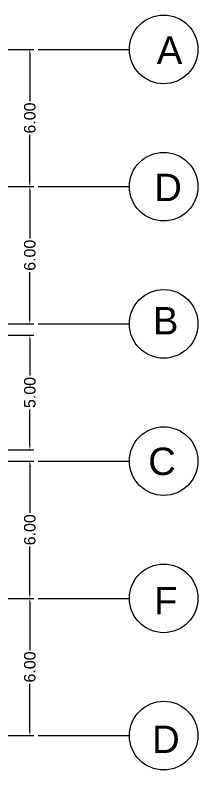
# Model space of a CAD drawing. Header units: millimetres. Extents: x 2391 to 3323, y 1596 to 2537.
# Drawn here: x 2893.93 to 2901.93, y 2468.22 to 2501.22 of the extents above; entities that cross this region are included whole.
import ezdxf

# ---------------------------------------------------------------- set-up
doc = ezdxf.new("R2010")
doc.units = ezdxf.units.MM
for name, color, linetype in [('dimensions', 203, 'Continuous'), ('doors and windows schedule', 11, 'Continuous'), ('Lightning text', 211, 'Continuous')]:
    doc.layers.add(name, color=color, linetype=linetype)
doc.styles.get("Standard").update_dxf_attribs({"font": 'arial.ttf'})

msp = doc.modelspace()

# ---------------------------------------------------------------- linework, layer by layer
at = {"layer": 'dimensions', "lineweight": 13}
for p, q in [((2891.428, 2499.718), (2894.754, 2499.718)), ((2894.574, 2499.538), (2894.574, 2497.458)), ((2894.574, 2493.898), (2894.574, 2495.978)), ((2891.028, 2493.718), (2894.754, 2493.718)), ((2891.428, 2493.718), (2894.754, 2493.718)), ((2894.574, 2493.538), (2894.574, 2491.458)), ((2894.574, 2487.898), (2894.574, 2489.978)), ((2891.028, 2487.718), (2894.754, 2487.718)), ((2891.028, 2487.218), (2894.755, 2487.218)), ((2894.575, 2487.038), (2894.575, 2485.457)), ((2894.575, 2482.398), (2894.575, 2483.98)), ((2891.028, 2482.218), (2894.755, 2482.218)), ((2891.028, 2481.718), (2894.754, 2481.718)), ((2894.574, 2481.538), (2894.574, 2479.458)), ((2894.574, 2475.898), (2894.574, 2477.978)), ((2891.028, 2475.718), (2894.754, 2475.718)), ((2891.428, 2475.718), (2894.754, 2475.718)), ((2894.574, 2475.538), (2894.574, 2473.458)), ((2894.574, 2469.898), (2894.574, 2471.978)), ((2891.428, 2469.718), (2894.754, 2469.718))]:
    msp.add_line(p, q, dxfattribs=at)
at = {"layer": 'dimensions'}
for points in [[(2894.544, 2499.538), (2894.604, 2499.538), (2894.574, 2499.718)], [(2894.544, 2493.898), (2894.604, 2493.898), (2894.574, 2493.718)], [(2894.544, 2493.538), (2894.604, 2493.538), (2894.574, 2493.718)], [(2894.544, 2487.898), (2894.604, 2487.898), (2894.574, 2487.718)], [(2894.545, 2487.038), (2894.605, 2487.038), (2894.575, 2487.218)], [(2894.545, 2482.398), (2894.605, 2482.398), (2894.575, 2482.218)], [(2894.544, 2481.538), (2894.604, 2481.538), (2894.574, 2481.718)], [(2894.544, 2475.898), (2894.604, 2475.898), (2894.574, 2475.718)], [(2894.544, 2475.538), (2894.604, 2475.538), (2894.574, 2475.718)], [(2894.544, 2469.898), (2894.604, 2469.898), (2894.574, 2469.718)]]:
    msp.add_solid(points, dxfattribs=at)
at = {"layer": 'Lightning text', "linetype": 'ByBlock', "lineweight": 13, "ltscale": 0.02}
for p, q in [((2894.934, 2499.718), (2898.934, 2499.718)), ((2894.934, 2493.718), (2898.934, 2493.718)), ((2894.934, 2487.718), (2898.934, 2487.718)), ((2894.934, 2481.718), (2898.934, 2481.718)), ((2894.934, 2475.718), (2898.934, 2475.718)), ((2894.934, 2469.718), (2898.934, 2469.718))]:
    msp.add_line(p, q, dxfattribs=at)
for centre in [(2900.434, 2499.718), (2900.434, 2493.718), (2900.434, 2487.718), (2900.434, 2481.718), (2900.434, 2475.718), (2900.434, 2469.718)]:
    msp.add_circle(centre, 1.5, dxfattribs=at)

# ---------------------------------------------------------------- texts
at = {"layer": 'dimensions', "lineweight": 13, "char_height": 0.5, "attachment_point": 5, "rotation": 90}
for s, insert in [('\\A1;6.00', (2894.574, 2496.718)), ('\\A1;6.00', (2894.574, 2490.718)), ('\\A1;5.00', (2894.575, 2484.718)), ('\\A1;6.00', (2894.574, 2478.718)), ('\\A1;6.00', (2894.574, 2472.718))]:
    msp.add_mtext(s, dxfattribs=dict(at, insert=insert))
at = {"layer": 'doors and windows schedule'}
for s, p in [('A', (2900.132, 2499.086)), ('D', (2900.021, 2493.084)), ('B', (2899.96, 2487.256)), ('C', (2899.758, 2481.109)), ('F', (2900.012, 2475.013)), ('D', (2899.927, 2468.958))]:
    msp.add_text(s, height=1.2, dxfattribs=at).set_placement(p)

doc.saveas('drawing.dxf')
